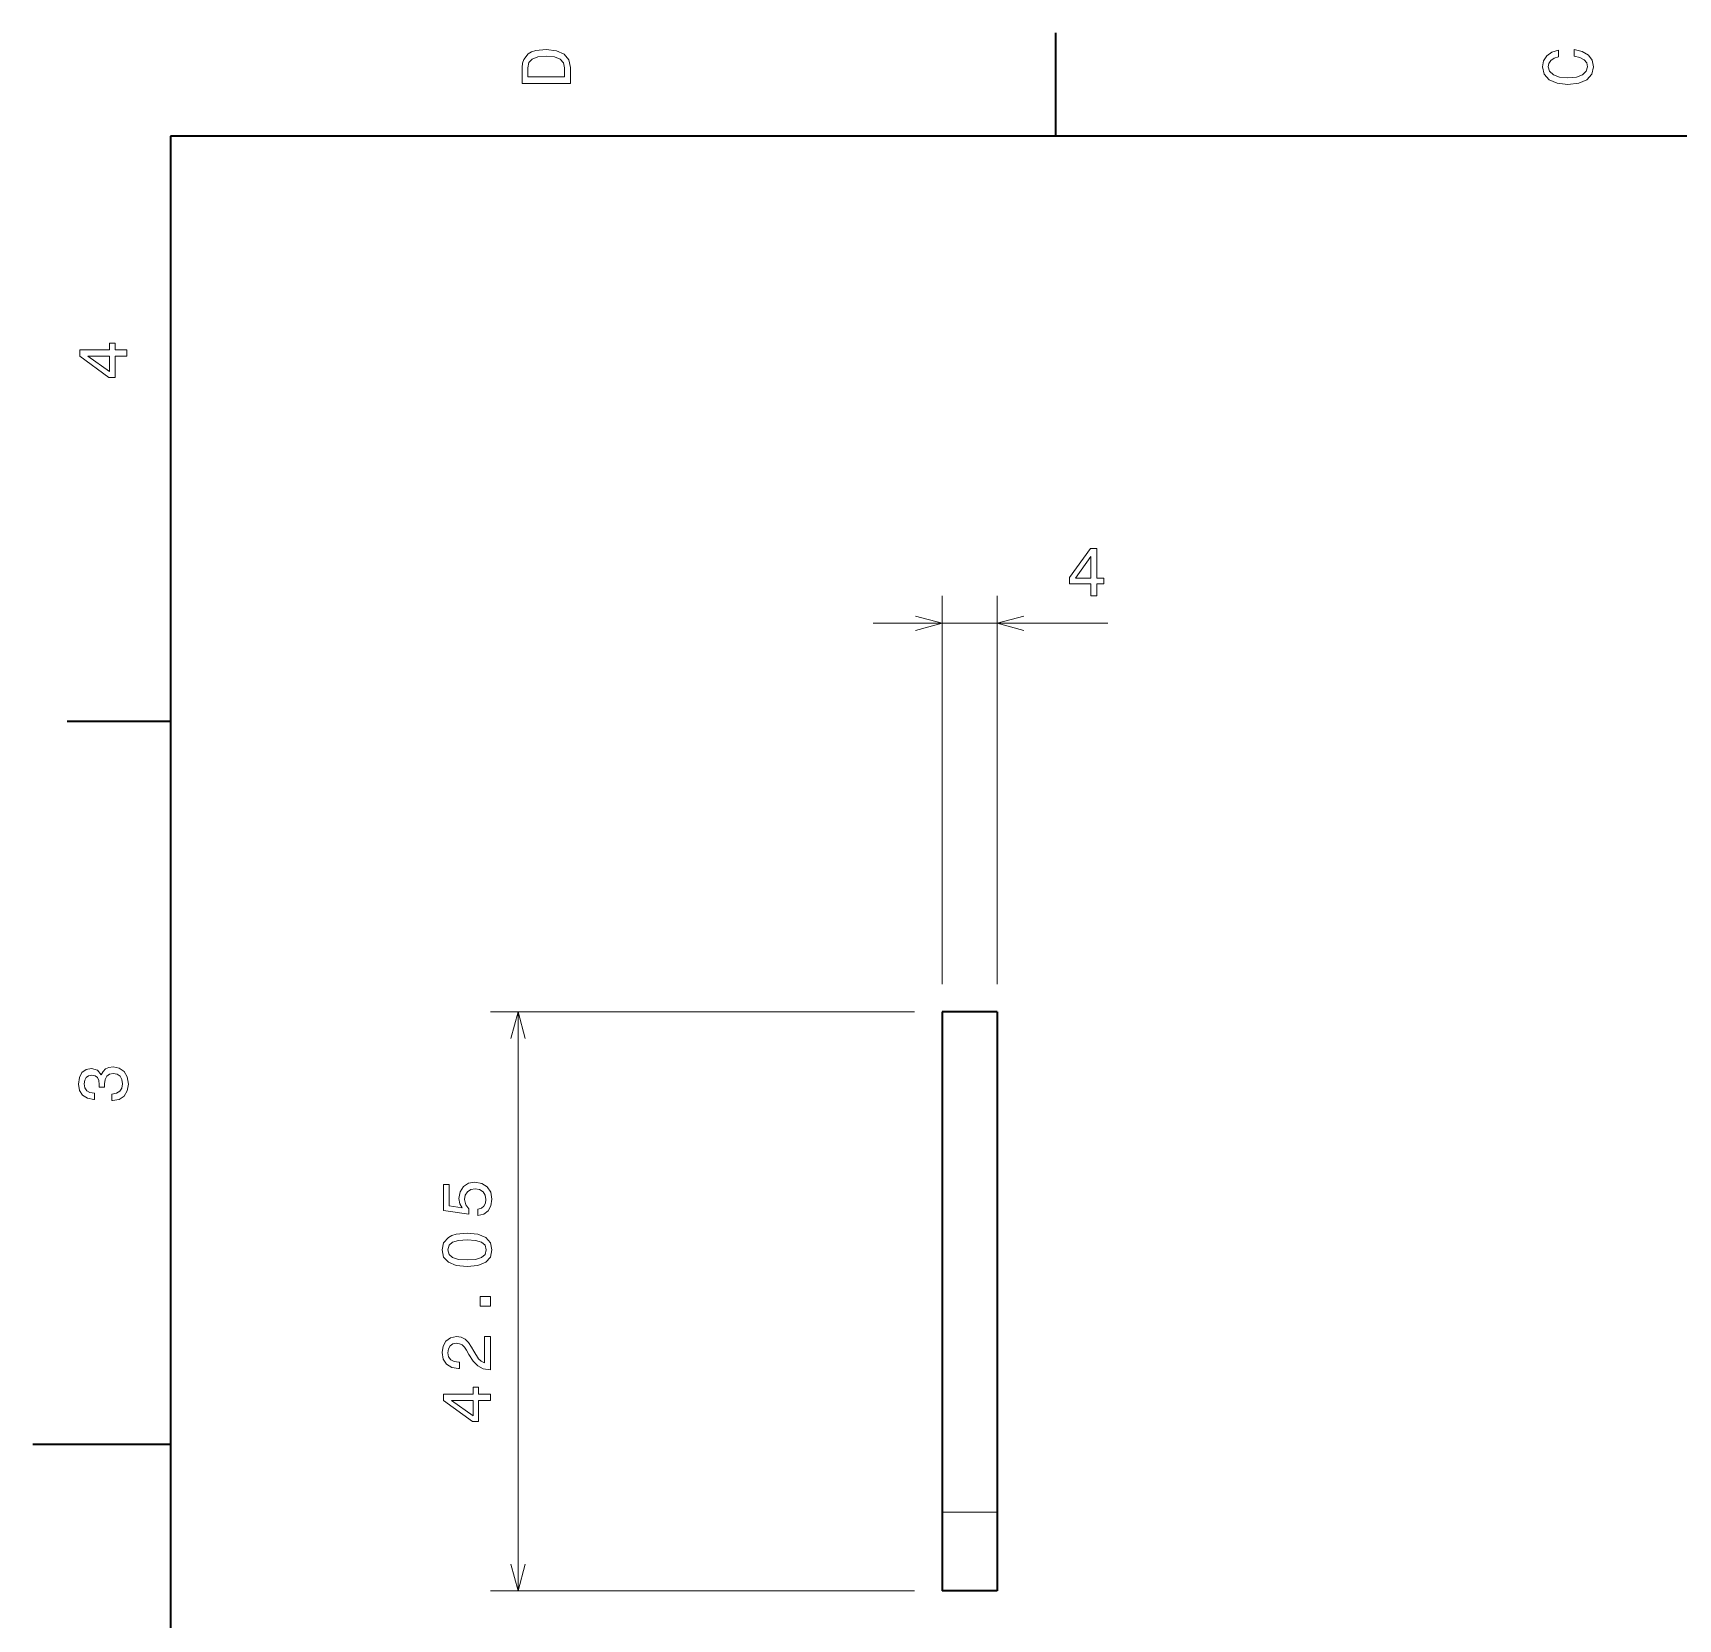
# Model space of a CAD drawing. Extents: x 0 to 297, y 0 to 210.
# Drawn here: x 0 to 119.5, y 92.3 to 207.5 of the extents above; entities that cross this region are included whole.
import ezdxf

# ---------------------------------------------------------------- set-up
doc = ezdxf.new("R2010")
doc.units = 0

msp = doc.modelspace()

# ---------------------------------------------------------------- linework, layer by layer
at = {"color": 7, "lineweight": 35, "ltscale": 0.1875}
for p, q in [((74.300003, 200), (74.300003, 207.5)), ((10, 157.5), (2.5, 157.5))]:
    msp.add_line(p, q, dxfattribs=at)
at = {"color": 7, "lineweight": 35}
for p, q in [((287, 200), (10, 200)), ((10, 200), (10, 10)), ((66.027458, 136.419647), (66.027458, 100.088806)), ((70.027458, 136.419647), (70.027458, 100.088806))]:
    msp.add_line(p, q, dxfattribs=at)
at = {"color": 7, "lineweight": 13}
for p, q in [((66.027458, 138.419647), (66.027458, 166.633072)), ((70.027458, 138.419647), (70.027458, 166.633072)), ((64.027458, 136.419647), (33.237289, 136.419647)), ((35.237289, 94.368851), (35.237289, 136.419647)), ((64.027458, 94.368851), (33.237289, 94.368851))]:
    msp.add_line(p, q, dxfattribs=at)
at = {"color": 7, "lineweight": 13, "ltscale": 0.4259}
msp.add_line((61.027458, 164.633072), (78.063477, 164.633072), dxfattribs=at)
at = {"color": 7, "lineweight": 35, "ltscale": 0.1}
for p, q in [((70.027458, 136.419647), (66.027458, 136.419647)), ((70.027458, 94.368851), (66.027458, 94.368851))]:
    msp.add_line(p, q, dxfattribs=at)
at = {"color": 7, "lineweight": 35, "ltscale": 0.25}
msp.add_line((10, 105), (0, 105), dxfattribs=at)
at = {"color": 7, "lineweight": 35, "ltscale": 0.142999}
for p, q in [((66.027458, 100.088806), (66.027458, 94.368851)), ((70.027458, 100.088806), (70.027458, 94.368851))]:
    msp.add_line(p, q, dxfattribs=at)
at = {"color": 7, "lineweight": 13, "ltscale": 0.1}
msp.add_line((70.027458, 100.088806), (66.027458, 100.088806), dxfattribs=at)
at = {"color": 7, "lineweight": 13}
for points in [[(35.533215, 204.994965), (35.533215, 203.829971), (39.033215, 203.829971), (39.033215, 204.994965), (38.922264, 205.544678), (38.584366, 205.953171), (38.034657, 206.205338), (37.283215, 206.296112), (36.516644, 206.215424), (36.21405, 206.114563), (35.971977, 205.973343), (35.644165, 205.56485), (35.563473, 205.297562)], [(35.951801, 204.959656), (36.027451, 205.342941), (36.259438, 205.605194), (36.672985, 205.761536), (37.283215, 205.811966), (37.873272, 205.756485), (38.286816, 205.600143), (38.533936, 205.332855), (38.614628, 204.959656), (38.614628, 204.298996), (35.951801, 204.298996)], [(111.93206, 205.817017), (112.35569, 205.716141), (112.658287, 205.549713), (112.844887, 205.317734), (112.905403, 205.045395), (112.814629, 204.71759), (112.54229, 204.460388), (112.098488, 204.28891), (111.483215, 204.233429), (110.872986, 204.28891), (110.424141, 204.455338), (110.151802, 204.71254), (110.055984, 205.045395), (110.106415, 205.287476), (110.247627, 205.494247), (110.474571, 205.655624), (110.787247, 205.766571), (110.787247, 206.245682), (110.308144, 206.094391), (109.94503, 205.832138), (109.718086, 205.474075), (109.637398, 205.045395), (109.763474, 204.510818), (110.116501, 204.10231), (110.696472, 203.840057), (111.483215, 203.749283), (112.269958, 203.840057), (112.84993, 204.10231), (113.208, 204.510818), (113.329041, 205.045395), (113.233215, 205.51442), (112.965927, 205.892654), (112.527161, 206.159943), (111.93206, 206.301163)], [(6.833213, 184.02739), (6.833213, 184.481277), (5.965778, 184.481277), (5.965778, 184.98056), (5.56232, 184.98056), (5.56232, 184.481277), (3.408862, 184.481277), (3.408862, 184.022339), (5.521974, 182.489197), (5.965778, 182.489197), (5.965778, 184.02739)], [(5.56232, 182.912827), (3.993876, 184.02739), (5.56232, 184.02739)], [(76.822845, 166.633072), (77.276733, 166.633072), (77.276733, 167.500504), (77.776016, 167.500504), (77.776016, 167.903961), (77.276733, 167.903961), (77.276733, 170.057434), (76.817802, 170.057434), (75.28466, 167.944305), (75.28466, 167.500504), (76.822845, 167.500504)], [(75.708298, 167.903961), (76.822845, 169.472412), (76.822845, 167.903961)], [(5.73379, 129.979111), (5.769093, 129.979111), (6.253242, 130.059799), (6.616354, 130.296829), (6.848343, 130.670029), (6.934078, 131.164276), (6.848343, 131.688766), (6.626441, 132.082138), (6.273415, 132.334305), (5.819525, 132.425079), (5.521974, 132.384735), (5.279899, 132.273788), (5.0933, 132.092224), (4.957133, 131.850143), (4.684798, 132.177963), (4.251081, 132.293961), (3.857709, 132.218307), (3.560158, 132.00145), (3.373559, 131.648422), (3.307997, 131.164276), (3.388689, 130.710388), (3.610591, 130.362396), (3.963617, 130.135452), (4.432637, 130.059799), (4.46794, 130.059799), (4.46794, 130.508652), (4.145173, 130.548996), (3.913184, 130.680115), (3.771974, 130.891937), (3.721542, 131.189484), (3.761888, 131.451736), (3.867795, 131.643372), (4.039265, 131.759369), (4.271254, 131.804764), (4.518372, 131.759369), (4.684798, 131.638336), (4.785663, 131.426514), (4.815922, 131.139053), (4.810879, 130.942368), (5.209294, 130.942368), (5.199208, 131.189484), (5.244596, 131.507217), (5.365634, 131.744247), (5.56232, 131.885452), (5.819525, 131.935883), (6.112032, 131.880417), (6.328891, 131.734161), (6.465058, 131.502167), (6.510447, 131.194534), (6.460014, 130.876801), (6.308718, 130.644821), (6.066643, 130.498566), (5.73379, 130.443085)], [(32.324463, 121.61557), (32.73801, 121.726524), (33.060776, 121.97364), (33.262505, 122.336754), (33.338154, 122.800728), (33.247375, 123.310097), (33.000259, 123.708511), (32.606888, 123.96067), (32.102562, 124.056496), (31.633543, 123.970757), (31.265387, 123.728683), (31.028357, 123.350441), (30.942621, 122.861252), (31.003139, 122.483002), (31.169565, 122.190498), (30.226482, 122.331711), (30.226482, 123.864853), (29.812939, 123.864853), (29.812939, 121.993813), (31.668846, 121.716438), (31.668846, 122.119896), (31.431814, 122.412399), (31.346079, 122.785599), (31.401554, 123.108368), (31.562939, 123.355484), (31.810057, 123.511826), (32.127777, 123.567299), (32.445503, 123.511826), (32.692619, 123.350441), (32.848961, 123.103325), (32.904434, 122.785599), (32.869133, 122.518311), (32.753139, 122.311539), (32.571583, 122.16024), (32.324463, 122.084595)], [(31.527636, 117.914848), (32.31942, 117.990501), (32.884262, 118.227531), (33.227203, 118.605774), (33.338154, 119.130264), (33.227203, 119.649719), (32.884262, 120.027962), (32.31942, 120.259949), (31.527636, 120.340645), (30.740892, 120.259949), (30.428211, 120.164131), (30.171007, 120.027962), (29.828068, 119.649719), (29.712072, 119.130264), (29.828068, 118.605774), (30.17605, 118.227531), (30.740892, 117.990501)], [(31.527636, 118.399002), (30.917404, 118.439346), (30.478643, 118.56543), (30.221439, 118.792374), (30.130661, 119.130264), (30.221439, 119.46312), (30.478643, 119.690063), (30.917404, 119.816147), (31.527636, 119.856491), (32.142906, 119.816147), (32.581673, 119.690063), (32.838875, 119.46312), (32.92461, 119.130264), (32.838875, 118.792374), (32.581673, 118.56543), (32.142906, 118.439346)], [(33.237289, 115.046265), (33.237289, 115.742226), (32.485847, 115.742226), (32.485847, 115.046265)], [(33.237289, 110.427673), (33.237289, 112.833298), (32.803574, 112.833298), (32.803574, 110.931999), (32.56654, 111.037903), (32.369854, 111.21946), (32.011787, 111.779259), (31.860489, 112.076813), (31.643629, 112.40966), (31.391468, 112.646698), (31.093918, 112.78286), (30.756021, 112.833298), (30.33239, 112.747559), (29.999537, 112.510529), (29.787722, 112.147415), (29.712072, 111.678391), (29.797808, 111.194244), (30.03484, 110.826088), (30.413082, 110.589058), (30.912361, 110.508362), (30.982967, 110.508362), (30.982967, 110.9673), (30.942621, 110.9673), (30.599682, 111.012688), (30.347521, 111.148857), (30.186136, 111.365715), (30.130661, 111.653175), (30.181093, 111.945686), (30.307175, 112.162544), (30.50386, 112.303757), (30.750978, 112.354187), (30.982967, 112.318886), (31.179653, 112.223061), (31.351122, 112.061676), (31.502419, 111.839775), (31.663803, 111.542229), (31.976482, 111.047989), (32.309334, 110.700012), (32.712791, 110.49324), (33.22216, 110.427673)], [(33.237289, 108.199577), (33.237289, 108.653465), (32.369854, 108.653465), (32.369854, 109.152748), (31.966396, 109.152748), (31.966396, 108.653465), (29.812939, 108.653465), (29.812939, 108.194534), (31.92605, 106.661392), (32.369854, 106.661392), (32.369854, 108.199577)], [(31.966396, 107.085022), (30.397953, 108.199577), (31.966396, 108.199577)]]:
    msp.add_lwpolyline(points, close=True, dxfattribs=at)
for points in [[(64.095604, 164.115433), (66.027458, 164.633072), (64.095604, 165.150711)], [(71.959312, 165.150711), (70.027458, 164.633072), (71.959312, 164.115433)], [(35.754929, 134.487793), (35.237289, 136.419647), (34.71965, 134.487793)], [(34.71965, 96.300697), (35.237289, 94.368851), (35.754929, 96.300697)]]:
    msp.add_lwpolyline(points, dxfattribs=at)

doc.saveas('drawing.dxf')
